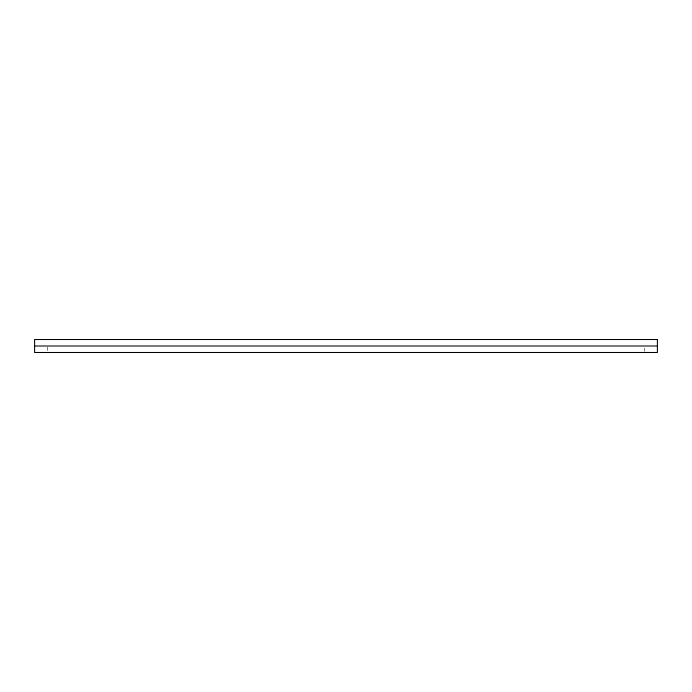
<?xml version="1.0" encoding="UTF-8"?>
<svg xmlns="http://www.w3.org/2000/svg" width="692" height="692" viewBox="0 0 692 692"><rect width="100%" height="100%" fill="white"/><g stroke="black" fill="none" stroke-linecap="round" stroke-linejoin="round"><path stroke-width="0.52" stroke-dasharray="3.46 2.59" d="M644.425 348.163L644.425 351.406M47.575 347.081L47.575 352.488"/><path stroke-width="1.04" d="M34.6 346L657.4 346M657.4 339.512L34.6 339.512L34.6 352.488L657.4 352.488L657.4 339.512"/></g></svg>
